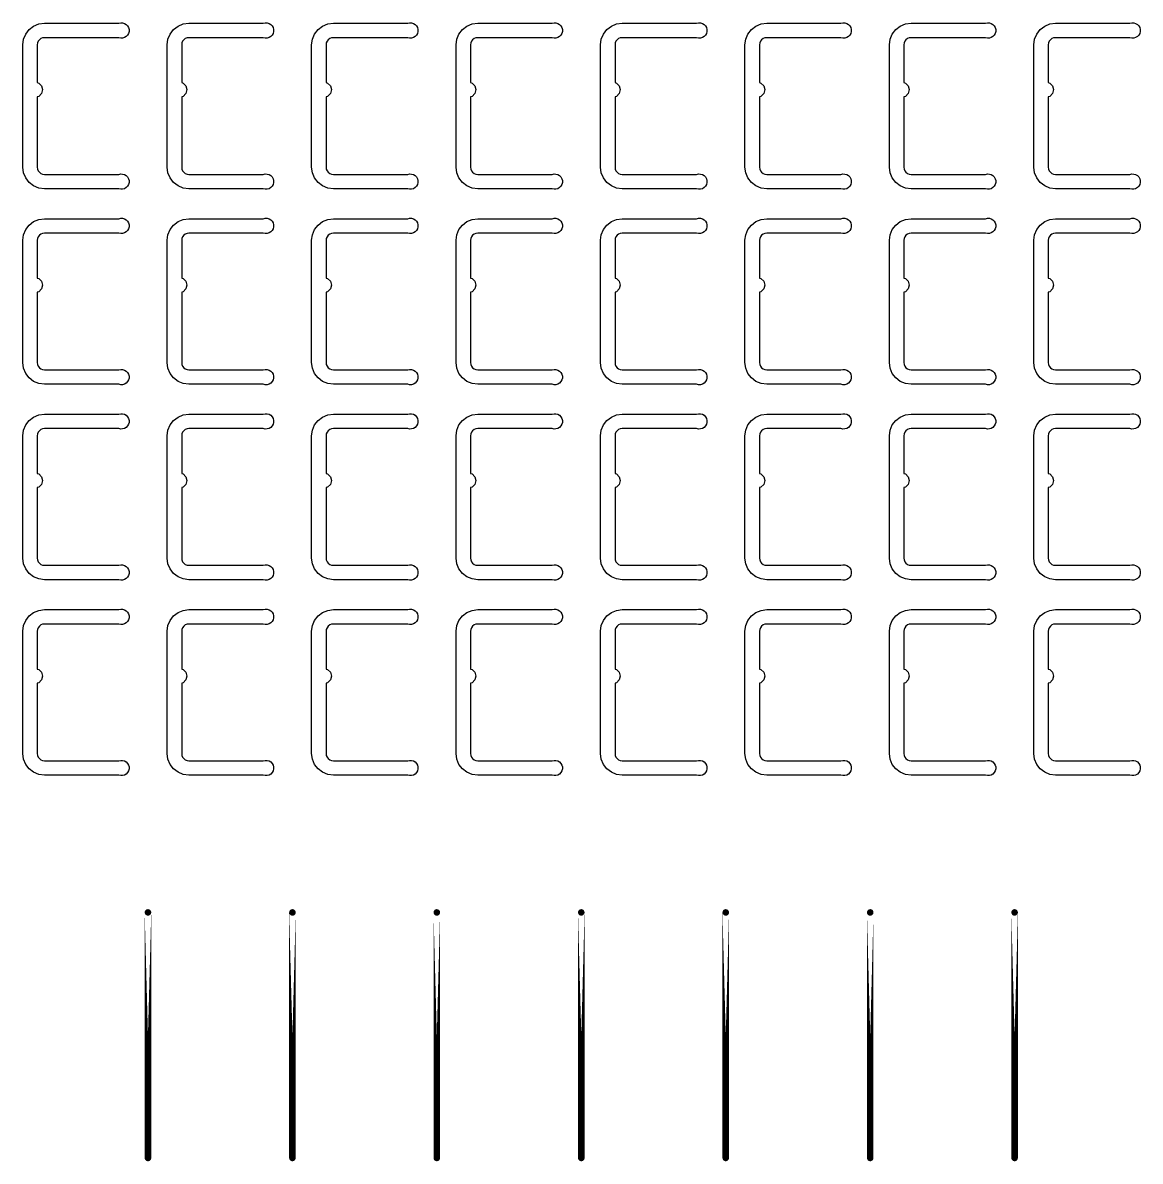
# Model space of a CAD drawing. Extents: x 11 to 212, y 11 to 212.
# Drawn here: x 79.67 to 93.32, y 46.96 to 60.87 of the extents above; entities that cross this region are included whole.
import ezdxf

# ---------------------------------------------------------------- set-up
doc = ezdxf.new("R2010")
doc.units = 0
doc.layers.get('0').update_dxf_attribs({"linetype": 'continuous'})
doc.layers.add('L4', color=7, linetype='continuous')

# ---------------------------------------------------------------- blocks, each defined once
blk = doc.blocks.new('cutlineendpoint')
at = {"const_width": 0.04}
blk.add_lwpolyline([(-0.02, 0, 1), (0.02, 0, 1)], format="xyb", close=True, dxfattribs=at)

msp = doc.modelspace()

# ---------------------------------------------------------------- linework, layer by layer
at = {"layer": 'L4'}
for points in [[(80.844, 59.018), (80.867, 59.023), (80.891, 59.022), (80.914, 59.016), (80.935, 59.003), (80.952, 58.986), (80.964, 58.965), (80.97, 58.941), (80.97, 58.917), (80.964, 58.894), (80.952, 58.873), (80.935, 58.856), (80.914, 58.843), (80.891, 58.836), (80.867, 58.836), (80.844, 58.841), (79.935, 58.841), (79.867, 58.85), (79.803, 58.877), (79.748, 58.919), (79.706, 58.974), (79.68, 59.037), (79.671, 59.106), (79.671, 60.6), (79.68, 60.669), (79.706, 60.732), (79.748, 60.787), (79.803, 60.829), (79.867, 60.856), (79.935, 60.865), (80.844, 60.865), (80.867, 60.87), (80.891, 60.869), (80.914, 60.863), (80.935, 60.85), (80.952, 60.833), (80.964, 60.812), (80.97, 60.789), (80.97, 60.764), (80.964, 60.741), (80.952, 60.72), (80.935, 60.703), (80.914, 60.69), (80.891, 60.684), (80.867, 60.683), (80.844, 60.688), (79.935, 60.688), (79.912, 60.685), (79.891, 60.676), (79.873, 60.662), (79.859, 60.644), (79.85, 60.623), (79.847, 60.6), (79.847, 60.139), (79.865, 60.134), (79.899, 60.1), (79.912, 60.053), (79.899, 60.006), (79.865, 59.971), (79.847, 59.967), (79.847, 59.106), (79.85, 59.083), (79.859, 59.062), (79.873, 59.043), (79.891, 59.029), (79.912, 59.021), (79.935, 59.018)], [(82.608, 59.018), (82.632, 59.023), (82.656, 59.022), (82.679, 59.016), (82.7, 59.003), (82.717, 58.986), (82.728, 58.965), (82.735, 58.941), (82.735, 58.917), (82.728, 58.894), (82.717, 58.873), (82.7, 58.856), (82.679, 58.843), (82.656, 58.836), (82.632, 58.836), (82.608, 58.841), (81.7, 58.841), (81.631, 58.85), (81.568, 58.877), (81.513, 58.919), (81.471, 58.974), (81.444, 59.037), (81.435, 59.106), (81.435, 60.6), (81.444, 60.669), (81.471, 60.732), (81.513, 60.787), (81.568, 60.829), (81.631, 60.856), (81.7, 60.865), (82.608, 60.865), (82.632, 60.87), (82.656, 60.869), (82.679, 60.863), (82.7, 60.85), (82.717, 60.833), (82.728, 60.812), (82.735, 60.789), (82.735, 60.764), (82.728, 60.741), (82.717, 60.72), (82.7, 60.703), (82.679, 60.69), (82.656, 60.684), (82.632, 60.683), (82.608, 60.688), (81.7, 60.688), (81.677, 60.685), (81.656, 60.676), (81.638, 60.662), (81.624, 60.644), (81.615, 60.623), (81.612, 60.6), (81.612, 60.139), (81.629, 60.134), (81.664, 60.1), (81.676, 60.053), (81.664, 60.006), (81.629, 59.971), (81.612, 59.967), (81.612, 59.106), (81.615, 59.083), (81.624, 59.062), (81.638, 59.043), (81.656, 59.029), (81.677, 59.021), (81.7, 59.018)], [(84.373, 59.018), (84.397, 59.023), (84.421, 59.022), (84.444, 59.016), (84.464, 59.003), (84.481, 58.986), (84.493, 58.965), (84.499, 58.941), (84.499, 58.917), (84.493, 58.894), (84.481, 58.873), (84.464, 58.856), (84.444, 58.843), (84.421, 58.836), (84.397, 58.836), (84.373, 58.841), (83.465, 58.841), (83.396, 58.85), (83.332, 58.877), (83.278, 58.919), (83.235, 58.974), (83.209, 59.037), (83.2, 59.106), (83.2, 60.6), (83.209, 60.669), (83.235, 60.732), (83.278, 60.787), (83.332, 60.829), (83.396, 60.856), (83.465, 60.865), (84.373, 60.865), (84.397, 60.87), (84.421, 60.869), (84.444, 60.863), (84.464, 60.85), (84.481, 60.833), (84.493, 60.812), (84.499, 60.789), (84.499, 60.764), (84.493, 60.741), (84.481, 60.72), (84.464, 60.703), (84.444, 60.69), (84.421, 60.684), (84.397, 60.683), (84.373, 60.688), (83.465, 60.688), (83.442, 60.685), (83.421, 60.676), (83.402, 60.662), (83.388, 60.644), (83.379, 60.623), (83.376, 60.6), (83.376, 60.139), (83.394, 60.134), (83.429, 60.1), (83.441, 60.053), (83.429, 60.006), (83.394, 59.971), (83.376, 59.967), (83.376, 59.106), (83.379, 59.083), (83.388, 59.062), (83.402, 59.043), (83.421, 59.029), (83.442, 59.021), (83.465, 59.018)], [(86.138, 59.018), (86.161, 59.023), (86.185, 59.022), (86.209, 59.016), (86.229, 59.003), (86.246, 58.986), (86.258, 58.965), (86.264, 58.941), (86.264, 58.917), (86.258, 58.894), (86.246, 58.873), (86.229, 58.856), (86.209, 58.843), (86.185, 58.836), (86.161, 58.836), (86.138, 58.841), (85.229, 58.841), (85.161, 58.85), (85.097, 58.877), (85.042, 58.919), (85, 58.974), (84.974, 59.037), (84.965, 59.106), (84.965, 60.6), (84.974, 60.669), (85, 60.732), (85.042, 60.787), (85.097, 60.829), (85.161, 60.856), (85.229, 60.865), (86.138, 60.865), (86.161, 60.87), (86.185, 60.869), (86.209, 60.863), (86.229, 60.85), (86.246, 60.833), (86.258, 60.812), (86.264, 60.789), (86.264, 60.764), (86.258, 60.741), (86.246, 60.72), (86.229, 60.703), (86.209, 60.69), (86.185, 60.684), (86.161, 60.683), (86.138, 60.688), (85.229, 60.688), (85.207, 60.685), (85.185, 60.676), (85.167, 60.662), (85.153, 60.644), (85.144, 60.623), (85.141, 60.6), (85.141, 60.139), (85.159, 60.134), (85.193, 60.1), (85.206, 60.053), (85.193, 60.006), (85.159, 59.971), (85.141, 59.967), (85.141, 59.106), (85.144, 59.083), (85.153, 59.062), (85.167, 59.043), (85.185, 59.029), (85.207, 59.021), (85.229, 59.018)], [(87.903, 59.018), (87.926, 59.023), (87.95, 59.022), (87.973, 59.016), (87.994, 59.003), (88.011, 58.986), (88.023, 58.965), (88.029, 58.941), (88.029, 58.917), (88.023, 58.894), (88.011, 58.873), (87.994, 58.856), (87.973, 58.843), (87.95, 58.836), (87.926, 58.836), (87.903, 58.841), (86.994, 58.841), (86.926, 58.85), (86.862, 58.877), (86.807, 58.919), (86.765, 58.974), (86.738, 59.037), (86.729, 59.106), (86.729, 60.6), (86.738, 60.669), (86.765, 60.732), (86.807, 60.787), (86.862, 60.829), (86.926, 60.856), (86.994, 60.865), (87.903, 60.865), (87.926, 60.87), (87.95, 60.869), (87.973, 60.863), (87.994, 60.85), (88.011, 60.833), (88.023, 60.812), (88.029, 60.789), (88.029, 60.764), (88.023, 60.741), (88.011, 60.72), (87.994, 60.703), (87.973, 60.69), (87.95, 60.684), (87.926, 60.683), (87.903, 60.688), (86.994, 60.688), (86.971, 60.685), (86.95, 60.676), (86.932, 60.662), (86.918, 60.644), (86.909, 60.623), (86.906, 60.6), (86.906, 60.139), (86.924, 60.134), (86.958, 60.1), (86.971, 60.053), (86.958, 60.006), (86.924, 59.971), (86.906, 59.967), (86.906, 59.106), (86.909, 59.083), (86.918, 59.062), (86.932, 59.043), (86.95, 59.029), (86.971, 59.021), (86.994, 59.018)], [(89.667, 59.018), (89.691, 59.023), (89.715, 59.022), (89.738, 59.016), (89.759, 59.003), (89.775, 58.986), (89.787, 58.965), (89.793, 58.941), (89.793, 58.917), (89.787, 58.894), (89.775, 58.873), (89.759, 58.856), (89.738, 58.843), (89.715, 58.836), (89.691, 58.836), (89.667, 58.841), (88.759, 58.841), (88.69, 58.85), (88.626, 58.877), (88.572, 58.919), (88.53, 58.974), (88.503, 59.037), (88.494, 59.106), (88.494, 60.6), (88.503, 60.669), (88.53, 60.732), (88.572, 60.787), (88.626, 60.829), (88.69, 60.856), (88.759, 60.865), (89.667, 60.865), (89.691, 60.87), (89.715, 60.869), (89.738, 60.863), (89.759, 60.85), (89.775, 60.833), (89.787, 60.812), (89.793, 60.789), (89.793, 60.764), (89.787, 60.741), (89.775, 60.72), (89.759, 60.703), (89.738, 60.69), (89.715, 60.684), (89.691, 60.683), (89.667, 60.688), (88.759, 60.688), (88.736, 60.685), (88.715, 60.676), (88.696, 60.662), (88.682, 60.644), (88.674, 60.623), (88.671, 60.6), (88.671, 60.139), (88.688, 60.134), (88.723, 60.1), (88.735, 60.053), (88.723, 60.006), (88.688, 59.971), (88.671, 59.967), (88.671, 59.106), (88.674, 59.083), (88.682, 59.062), (88.696, 59.043), (88.715, 59.029), (88.736, 59.021), (88.759, 59.018)], [(91.432, 59.018), (91.455, 59.023), (91.48, 59.022), (91.503, 59.016), (91.523, 59.003), (91.54, 58.986), (91.552, 58.965), (91.558, 58.941), (91.558, 58.917), (91.552, 58.894), (91.54, 58.873), (91.523, 58.856), (91.503, 58.843), (91.48, 58.836), (91.455, 58.836), (91.432, 58.841), (90.524, 58.841), (90.455, 58.85), (90.391, 58.877), (90.336, 58.919), (90.294, 58.974), (90.268, 59.037), (90.259, 59.106), (90.259, 60.6), (90.268, 60.669), (90.294, 60.732), (90.336, 60.787), (90.391, 60.829), (90.455, 60.856), (90.524, 60.865), (91.432, 60.865), (91.455, 60.87), (91.48, 60.869), (91.503, 60.863), (91.523, 60.85), (91.54, 60.833), (91.552, 60.812), (91.558, 60.789), (91.558, 60.764), (91.552, 60.741), (91.54, 60.72), (91.523, 60.703), (91.503, 60.69), (91.48, 60.684), (91.455, 60.683), (91.432, 60.688), (90.524, 60.688), (90.501, 60.685), (90.479, 60.676), (90.461, 60.662), (90.447, 60.644), (90.438, 60.623), (90.435, 60.6), (90.435, 60.139), (90.453, 60.134), (90.487, 60.1), (90.5, 60.053), (90.487, 60.006), (90.453, 59.971), (90.435, 59.967), (90.435, 59.106), (90.438, 59.083), (90.447, 59.062), (90.461, 59.043), (90.479, 59.029), (90.501, 59.021), (90.524, 59.018)], [(93.197, 59.018), (93.22, 59.023), (93.244, 59.022), (93.267, 59.016), (93.288, 59.003), (93.305, 58.986), (93.317, 58.965), (93.323, 58.941), (93.323, 58.917), (93.317, 58.894), (93.305, 58.873), (93.288, 58.856), (93.267, 58.843), (93.244, 58.836), (93.22, 58.836), (93.197, 58.841), (92.288, 58.841), (92.22, 58.85), (92.156, 58.877), (92.101, 58.919), (92.059, 58.974), (92.033, 59.037), (92.024, 59.106), (92.024, 60.6), (92.033, 60.669), (92.059, 60.732), (92.101, 60.787), (92.156, 60.829), (92.22, 60.856), (92.288, 60.865), (93.197, 60.865), (93.22, 60.87), (93.244, 60.869), (93.267, 60.863), (93.288, 60.85), (93.305, 60.833), (93.317, 60.812), (93.323, 60.789), (93.323, 60.764), (93.317, 60.741), (93.305, 60.72), (93.288, 60.703), (93.267, 60.69), (93.244, 60.684), (93.22, 60.683), (93.197, 60.688), (92.288, 60.688), (92.265, 60.685), (92.244, 60.676), (92.226, 60.662), (92.212, 60.644), (92.203, 60.623), (92.2, 60.6), (92.2, 60.139), (92.218, 60.134), (92.252, 60.1), (92.265, 60.053), (92.252, 60.006), (92.218, 59.971), (92.2, 59.967), (92.2, 59.106), (92.203, 59.083), (92.212, 59.062), (92.226, 59.043), (92.244, 59.029), (92.265, 59.021), (92.288, 59.018)], [(80.844, 56.629), (80.867, 56.635), (80.891, 56.634), (80.914, 56.627), (80.935, 56.615), (80.952, 56.598), (80.964, 56.577), (80.97, 56.553), (80.97, 56.529), (80.964, 56.506), (80.952, 56.485), (80.935, 56.468), (80.914, 56.455), (80.891, 56.448), (80.867, 56.448), (80.844, 56.453), (79.935, 56.453), (79.867, 56.462), (79.803, 56.488), (79.748, 56.53), (79.706, 56.585), (79.68, 56.649), (79.671, 56.718), (79.671, 58.212), (79.68, 58.28), (79.706, 58.344), (79.748, 58.399), (79.803, 58.441), (79.867, 58.467), (79.935, 58.476), (80.844, 58.476), (80.867, 58.482), (80.891, 58.481), (80.914, 58.474), (80.935, 58.462), (80.952, 58.445), (80.964, 58.424), (80.97, 58.4), (80.97, 58.376), (80.964, 58.353), (80.952, 58.332), (80.935, 58.315), (80.914, 58.302), (80.891, 58.295), (80.867, 58.295), (80.844, 58.3), (79.935, 58.3), (79.912, 58.297), (79.891, 58.288), (79.873, 58.274), (79.859, 58.256), (79.85, 58.235), (79.847, 58.212), (79.847, 57.751), (79.865, 57.746), (79.899, 57.712), (79.912, 57.665), (79.899, 57.618), (79.865, 57.583), (79.847, 57.578), (79.847, 56.718), (79.85, 56.695), (79.859, 56.674), (79.873, 56.655), (79.891, 56.641), (79.912, 56.632), (79.935, 56.629)], [(82.608, 56.629), (82.632, 56.635), (82.656, 56.634), (82.679, 56.627), (82.7, 56.615), (82.717, 56.598), (82.728, 56.577), (82.735, 56.553), (82.735, 56.529), (82.728, 56.506), (82.717, 56.485), (82.7, 56.468), (82.679, 56.455), (82.656, 56.448), (82.632, 56.448), (82.608, 56.453), (81.7, 56.453), (81.631, 56.462), (81.568, 56.488), (81.513, 56.53), (81.471, 56.585), (81.444, 56.649), (81.435, 56.718), (81.435, 58.212), (81.444, 58.28), (81.471, 58.344), (81.513, 58.399), (81.568, 58.441), (81.631, 58.467), (81.7, 58.476), (82.608, 58.476), (82.632, 58.482), (82.656, 58.481), (82.679, 58.474), (82.7, 58.462), (82.717, 58.445), (82.728, 58.424), (82.735, 58.4), (82.735, 58.376), (82.728, 58.353), (82.717, 58.332), (82.7, 58.315), (82.679, 58.302), (82.656, 58.295), (82.632, 58.295), (82.608, 58.3), (81.7, 58.3), (81.677, 58.297), (81.656, 58.288), (81.638, 58.274), (81.624, 58.256), (81.615, 58.235), (81.612, 58.212), (81.612, 57.751), (81.629, 57.746), (81.664, 57.712), (81.676, 57.665), (81.664, 57.618), (81.629, 57.583), (81.612, 57.578), (81.612, 56.718), (81.615, 56.695), (81.624, 56.674), (81.638, 56.655), (81.656, 56.641), (81.677, 56.632), (81.7, 56.629)], [(84.373, 56.629), (84.397, 56.635), (84.421, 56.634), (84.444, 56.627), (84.464, 56.615), (84.481, 56.598), (84.493, 56.577), (84.499, 56.553), (84.499, 56.529), (84.493, 56.506), (84.481, 56.485), (84.464, 56.468), (84.444, 56.455), (84.421, 56.448), (84.397, 56.448), (84.373, 56.453), (83.465, 56.453), (83.396, 56.462), (83.332, 56.488), (83.278, 56.53), (83.235, 56.585), (83.209, 56.649), (83.2, 56.718), (83.2, 58.212), (83.209, 58.28), (83.235, 58.344), (83.278, 58.399), (83.332, 58.441), (83.396, 58.467), (83.465, 58.476), (84.373, 58.476), (84.397, 58.482), (84.421, 58.481), (84.444, 58.474), (84.464, 58.462), (84.481, 58.445), (84.493, 58.424), (84.499, 58.4), (84.499, 58.376), (84.493, 58.353), (84.481, 58.332), (84.464, 58.315), (84.444, 58.302), (84.421, 58.295), (84.397, 58.295), (84.373, 58.3), (83.465, 58.3), (83.442, 58.297), (83.421, 58.288), (83.402, 58.274), (83.388, 58.256), (83.379, 58.235), (83.376, 58.212), (83.376, 57.751), (83.394, 57.746), (83.429, 57.712), (83.441, 57.665), (83.429, 57.618), (83.394, 57.583), (83.376, 57.578), (83.376, 56.718), (83.379, 56.695), (83.388, 56.674), (83.402, 56.655), (83.421, 56.641), (83.442, 56.632), (83.465, 56.629)], [(86.138, 56.629), (86.161, 56.635), (86.185, 56.634), (86.209, 56.627), (86.229, 56.615), (86.246, 56.598), (86.258, 56.577), (86.264, 56.553), (86.264, 56.529), (86.258, 56.506), (86.246, 56.485), (86.229, 56.468), (86.209, 56.455), (86.185, 56.448), (86.161, 56.448), (86.138, 56.453), (85.229, 56.453), (85.161, 56.462), (85.097, 56.488), (85.042, 56.53), (85, 56.585), (84.974, 56.649), (84.965, 56.718), (84.965, 58.212), (84.974, 58.28), (85, 58.344), (85.042, 58.399), (85.097, 58.441), (85.161, 58.467), (85.229, 58.476), (86.138, 58.476), (86.161, 58.482), (86.185, 58.481), (86.209, 58.474), (86.229, 58.462), (86.246, 58.445), (86.258, 58.424), (86.264, 58.4), (86.264, 58.376), (86.258, 58.353), (86.246, 58.332), (86.229, 58.315), (86.209, 58.302), (86.185, 58.295), (86.161, 58.295), (86.138, 58.3), (85.229, 58.3), (85.207, 58.297), (85.185, 58.288), (85.167, 58.274), (85.153, 58.256), (85.144, 58.235), (85.141, 58.212), (85.141, 57.751), (85.159, 57.746), (85.193, 57.712), (85.206, 57.665), (85.193, 57.618), (85.159, 57.583), (85.141, 57.578), (85.141, 56.718), (85.144, 56.695), (85.153, 56.674), (85.167, 56.655), (85.185, 56.641), (85.207, 56.632), (85.229, 56.629)], [(87.903, 56.629), (87.926, 56.635), (87.95, 56.634), (87.973, 56.627), (87.994, 56.615), (88.011, 56.598), (88.023, 56.577), (88.029, 56.553), (88.029, 56.529), (88.023, 56.506), (88.011, 56.485), (87.994, 56.468), (87.973, 56.455), (87.95, 56.448), (87.926, 56.448), (87.903, 56.453), (86.994, 56.453), (86.926, 56.462), (86.862, 56.488), (86.807, 56.53), (86.765, 56.585), (86.738, 56.649), (86.729, 56.718), (86.729, 58.212), (86.738, 58.28), (86.765, 58.344), (86.807, 58.399), (86.862, 58.441), (86.926, 58.467), (86.994, 58.476), (87.903, 58.476), (87.926, 58.482), (87.95, 58.481), (87.973, 58.474), (87.994, 58.462), (88.011, 58.445), (88.023, 58.424), (88.029, 58.4), (88.029, 58.376), (88.023, 58.353), (88.011, 58.332), (87.994, 58.315), (87.973, 58.302), (87.95, 58.295), (87.926, 58.295), (87.903, 58.3), (86.994, 58.3), (86.971, 58.297), (86.95, 58.288), (86.932, 58.274), (86.918, 58.256), (86.909, 58.235), (86.906, 58.212), (86.906, 57.751), (86.924, 57.746), (86.958, 57.712), (86.971, 57.665), (86.958, 57.618), (86.924, 57.583), (86.906, 57.578), (86.906, 56.718), (86.909, 56.695), (86.918, 56.674), (86.932, 56.655), (86.95, 56.641), (86.971, 56.632), (86.994, 56.629)], [(89.667, 56.629), (89.691, 56.635), (89.715, 56.634), (89.738, 56.627), (89.759, 56.615), (89.775, 56.598), (89.787, 56.577), (89.793, 56.553), (89.793, 56.529), (89.787, 56.506), (89.775, 56.485), (89.759, 56.468), (89.738, 56.455), (89.715, 56.448), (89.691, 56.448), (89.667, 56.453), (88.759, 56.453), (88.69, 56.462), (88.626, 56.488), (88.572, 56.53), (88.53, 56.585), (88.503, 56.649), (88.494, 56.718), (88.494, 58.212), (88.503, 58.28), (88.53, 58.344), (88.572, 58.399), (88.626, 58.441), (88.69, 58.467), (88.759, 58.476), (89.667, 58.476), (89.691, 58.482), (89.715, 58.481), (89.738, 58.474), (89.759, 58.462), (89.775, 58.445), (89.787, 58.424), (89.793, 58.4), (89.793, 58.376), (89.787, 58.353), (89.775, 58.332), (89.759, 58.315), (89.738, 58.302), (89.715, 58.295), (89.691, 58.295), (89.667, 58.3), (88.759, 58.3), (88.736, 58.297), (88.715, 58.288), (88.696, 58.274), (88.682, 58.256), (88.674, 58.235), (88.671, 58.212), (88.671, 57.751), (88.688, 57.746), (88.723, 57.712), (88.735, 57.665), (88.723, 57.618), (88.688, 57.583), (88.671, 57.578), (88.671, 56.718), (88.674, 56.695), (88.682, 56.674), (88.696, 56.655), (88.715, 56.641), (88.736, 56.632), (88.759, 56.629)], [(91.432, 56.629), (91.455, 56.635), (91.48, 56.634), (91.503, 56.627), (91.523, 56.615), (91.54, 56.598), (91.552, 56.577), (91.558, 56.553), (91.558, 56.529), (91.552, 56.506), (91.54, 56.485), (91.523, 56.468), (91.503, 56.455), (91.48, 56.448), (91.455, 56.448), (91.432, 56.453), (90.524, 56.453), (90.455, 56.462), (90.391, 56.488), (90.336, 56.53), (90.294, 56.585), (90.268, 56.649), (90.259, 56.718), (90.259, 58.212), (90.268, 58.28), (90.294, 58.344), (90.336, 58.399), (90.391, 58.441), (90.455, 58.467), (90.524, 58.476), (91.432, 58.476), (91.455, 58.482), (91.48, 58.481), (91.503, 58.474), (91.523, 58.462), (91.54, 58.445), (91.552, 58.424), (91.558, 58.4), (91.558, 58.376), (91.552, 58.353), (91.54, 58.332), (91.523, 58.315), (91.503, 58.302), (91.48, 58.295), (91.455, 58.295), (91.432, 58.3), (90.524, 58.3), (90.501, 58.297), (90.479, 58.288), (90.461, 58.274), (90.447, 58.256), (90.438, 58.235), (90.435, 58.212), (90.435, 57.751), (90.453, 57.746), (90.487, 57.712), (90.5, 57.665), (90.487, 57.618), (90.453, 57.583), (90.435, 57.578), (90.435, 56.718), (90.438, 56.695), (90.447, 56.674), (90.461, 56.655), (90.479, 56.641), (90.501, 56.632), (90.524, 56.629)], [(93.197, 56.629), (93.22, 56.635), (93.244, 56.634), (93.267, 56.627), (93.288, 56.615), (93.305, 56.598), (93.317, 56.577), (93.323, 56.553), (93.323, 56.529), (93.317, 56.506), (93.305, 56.485), (93.288, 56.468), (93.267, 56.455), (93.244, 56.448), (93.22, 56.448), (93.197, 56.453), (92.288, 56.453), (92.22, 56.462), (92.156, 56.488), (92.101, 56.53), (92.059, 56.585), (92.033, 56.649), (92.024, 56.718), (92.024, 58.212), (92.033, 58.28), (92.059, 58.344), (92.101, 58.399), (92.156, 58.441), (92.22, 58.467), (92.288, 58.476), (93.197, 58.476), (93.22, 58.482), (93.244, 58.481), (93.267, 58.474), (93.288, 58.462), (93.305, 58.445), (93.317, 58.424), (93.323, 58.4), (93.323, 58.376), (93.317, 58.353), (93.305, 58.332), (93.288, 58.315), (93.267, 58.302), (93.244, 58.295), (93.22, 58.295), (93.197, 58.3), (92.288, 58.3), (92.265, 58.297), (92.244, 58.288), (92.226, 58.274), (92.212, 58.256), (92.203, 58.235), (92.2, 58.212), (92.2, 57.751), (92.218, 57.746), (92.252, 57.712), (92.265, 57.665), (92.252, 57.618), (92.218, 57.583), (92.2, 57.578), (92.2, 56.718), (92.203, 56.695), (92.212, 56.674), (92.226, 56.655), (92.244, 56.641), (92.265, 56.632), (92.288, 56.629)], [(80.844, 54.241), (80.867, 54.247), (80.891, 54.246), (80.914, 54.239), (80.935, 54.227), (80.952, 54.209), (80.964, 54.188), (80.97, 54.165), (80.97, 54.141), (80.964, 54.118), (80.952, 54.097), (80.935, 54.079), (80.914, 54.067), (80.891, 54.06), (80.867, 54.059), (80.844, 54.065), (79.935, 54.065), (79.867, 54.074), (79.803, 54.1), (79.748, 54.142), (79.706, 54.197), (79.68, 54.261), (79.671, 54.329), (79.671, 55.824), (79.68, 55.892), (79.706, 55.956), (79.748, 56.011), (79.803, 56.053), (79.867, 56.079), (79.935, 56.088), (80.844, 56.088), (80.867, 56.094), (80.891, 56.093), (80.914, 56.086), (80.935, 56.074), (80.952, 56.056), (80.964, 56.035), (80.97, 56.012), (80.97, 55.988), (80.964, 55.965), (80.952, 55.944), (80.935, 55.926), (80.914, 55.914), (80.891, 55.907), (80.867, 55.906), (80.844, 55.912), (79.935, 55.912), (79.912, 55.909), (79.891, 55.9), (79.873, 55.886), (79.859, 55.868), (79.85, 55.846), (79.847, 55.824), (79.847, 55.363), (79.865, 55.358), (79.899, 55.324), (79.912, 55.276), (79.899, 55.229), (79.865, 55.195), (79.847, 55.19), (79.847, 54.329), (79.85, 54.307), (79.859, 54.285), (79.873, 54.267), (79.891, 54.253), (79.912, 54.244), (79.935, 54.241)], [(82.608, 54.241), (82.632, 54.247), (82.656, 54.246), (82.679, 54.239), (82.7, 54.227), (82.717, 54.209), (82.728, 54.188), (82.735, 54.165), (82.735, 54.141), (82.728, 54.118), (82.717, 54.097), (82.7, 54.079), (82.679, 54.067), (82.656, 54.06), (82.632, 54.059), (82.608, 54.065), (81.7, 54.065), (81.631, 54.074), (81.568, 54.1), (81.513, 54.142), (81.471, 54.197), (81.444, 54.261), (81.435, 54.329), (81.435, 55.824), (81.444, 55.892), (81.471, 55.956), (81.513, 56.011), (81.568, 56.053), (81.631, 56.079), (81.7, 56.088), (82.608, 56.088), (82.632, 56.094), (82.656, 56.093), (82.679, 56.086), (82.7, 56.074), (82.717, 56.056), (82.728, 56.035), (82.735, 56.012), (82.735, 55.988), (82.728, 55.965), (82.717, 55.944), (82.7, 55.926), (82.679, 55.914), (82.656, 55.907), (82.632, 55.906), (82.608, 55.912), (81.7, 55.912), (81.677, 55.909), (81.656, 55.9), (81.638, 55.886), (81.624, 55.868), (81.615, 55.846), (81.612, 55.824), (81.612, 55.363), (81.629, 55.358), (81.664, 55.324), (81.676, 55.276), (81.664, 55.229), (81.629, 55.195), (81.612, 55.19), (81.612, 54.329), (81.615, 54.307), (81.624, 54.285), (81.638, 54.267), (81.656, 54.253), (81.677, 54.244), (81.7, 54.241)], [(84.373, 54.241), (84.397, 54.247), (84.421, 54.246), (84.444, 54.239), (84.464, 54.227), (84.481, 54.209), (84.493, 54.188), (84.499, 54.165), (84.499, 54.141), (84.493, 54.118), (84.481, 54.097), (84.464, 54.079), (84.444, 54.067), (84.421, 54.06), (84.397, 54.059), (84.373, 54.065), (83.465, 54.065), (83.396, 54.074), (83.332, 54.1), (83.278, 54.142), (83.235, 54.197), (83.209, 54.261), (83.2, 54.329), (83.2, 55.824), (83.209, 55.892), (83.235, 55.956), (83.278, 56.011), (83.332, 56.053), (83.396, 56.079), (83.465, 56.088), (84.373, 56.088), (84.397, 56.094), (84.421, 56.093), (84.444, 56.086), (84.464, 56.074), (84.481, 56.056), (84.493, 56.035), (84.499, 56.012), (84.499, 55.988), (84.493, 55.965), (84.481, 55.944), (84.464, 55.926), (84.444, 55.914), (84.421, 55.907), (84.397, 55.906), (84.373, 55.912), (83.465, 55.912), (83.442, 55.909), (83.421, 55.9), (83.402, 55.886), (83.388, 55.868), (83.379, 55.846), (83.376, 55.824), (83.376, 55.363), (83.394, 55.358), (83.429, 55.324), (83.441, 55.276), (83.429, 55.229), (83.394, 55.195), (83.376, 55.19), (83.376, 54.329), (83.379, 54.307), (83.388, 54.285), (83.402, 54.267), (83.421, 54.253), (83.442, 54.244), (83.465, 54.241)], [(86.138, 54.241), (86.161, 54.247), (86.185, 54.246), (86.209, 54.239), (86.229, 54.227), (86.246, 54.209), (86.258, 54.188), (86.264, 54.165), (86.264, 54.141), (86.258, 54.118), (86.246, 54.097), (86.229, 54.079), (86.209, 54.067), (86.185, 54.06), (86.161, 54.059), (86.138, 54.065), (85.229, 54.065), (85.161, 54.074), (85.097, 54.1), (85.042, 54.142), (85, 54.197), (84.974, 54.261), (84.965, 54.329), (84.965, 55.824), (84.974, 55.892), (85, 55.956), (85.042, 56.011), (85.097, 56.053), (85.161, 56.079), (85.229, 56.088), (86.138, 56.088), (86.161, 56.094), (86.185, 56.093), (86.209, 56.086), (86.229, 56.074), (86.246, 56.056), (86.258, 56.035), (86.264, 56.012), (86.264, 55.988), (86.258, 55.965), (86.246, 55.944), (86.229, 55.926), (86.209, 55.914), (86.185, 55.907), (86.161, 55.906), (86.138, 55.912), (85.229, 55.912), (85.207, 55.909), (85.185, 55.9), (85.167, 55.886), (85.153, 55.868), (85.144, 55.846), (85.141, 55.824), (85.141, 55.363), (85.159, 55.358), (85.193, 55.324), (85.206, 55.276), (85.193, 55.229), (85.159, 55.195), (85.141, 55.19), (85.141, 54.329), (85.144, 54.307), (85.153, 54.285), (85.167, 54.267), (85.185, 54.253), (85.207, 54.244), (85.229, 54.241)], [(87.903, 54.241), (87.926, 54.247), (87.95, 54.246), (87.973, 54.239), (87.994, 54.227), (88.011, 54.209), (88.023, 54.188), (88.029, 54.165), (88.029, 54.141), (88.023, 54.118), (88.011, 54.097), (87.994, 54.079), (87.973, 54.067), (87.95, 54.06), (87.926, 54.059), (87.903, 54.065), (86.994, 54.065), (86.926, 54.074), (86.862, 54.1), (86.807, 54.142), (86.765, 54.197), (86.738, 54.261), (86.729, 54.329), (86.729, 55.824), (86.738, 55.892), (86.765, 55.956), (86.807, 56.011), (86.862, 56.053), (86.926, 56.079), (86.994, 56.088), (87.903, 56.088), (87.926, 56.094), (87.95, 56.093), (87.973, 56.086), (87.994, 56.074), (88.011, 56.056), (88.023, 56.035), (88.029, 56.012), (88.029, 55.988), (88.023, 55.965), (88.011, 55.944), (87.994, 55.926), (87.973, 55.914), (87.95, 55.907), (87.926, 55.906), (87.903, 55.912), (86.994, 55.912), (86.971, 55.909), (86.95, 55.9), (86.932, 55.886), (86.918, 55.868), (86.909, 55.846), (86.906, 55.824), (86.906, 55.363), (86.924, 55.358), (86.958, 55.324), (86.971, 55.276), (86.958, 55.229), (86.924, 55.195), (86.906, 55.19), (86.906, 54.329), (86.909, 54.307), (86.918, 54.285), (86.932, 54.267), (86.95, 54.253), (86.971, 54.244), (86.994, 54.241)], [(89.667, 54.241), (89.691, 54.247), (89.715, 54.246), (89.738, 54.239), (89.759, 54.227), (89.775, 54.209), (89.787, 54.188), (89.793, 54.165), (89.793, 54.141), (89.787, 54.118), (89.775, 54.097), (89.759, 54.079), (89.738, 54.067), (89.715, 54.06), (89.691, 54.059), (89.667, 54.065), (88.759, 54.065), (88.69, 54.074), (88.626, 54.1), (88.572, 54.142), (88.53, 54.197), (88.503, 54.261), (88.494, 54.329), (88.494, 55.824), (88.503, 55.892), (88.53, 55.956), (88.572, 56.011), (88.626, 56.053), (88.69, 56.079), (88.759, 56.088), (89.667, 56.088), (89.691, 56.094), (89.715, 56.093), (89.738, 56.086), (89.759, 56.074), (89.775, 56.056), (89.787, 56.035), (89.793, 56.012), (89.793, 55.988), (89.787, 55.965), (89.775, 55.944), (89.759, 55.926), (89.738, 55.914), (89.715, 55.907), (89.691, 55.906), (89.667, 55.912), (88.759, 55.912), (88.736, 55.909), (88.715, 55.9), (88.696, 55.886), (88.682, 55.868), (88.674, 55.846), (88.671, 55.824), (88.671, 55.363), (88.688, 55.358), (88.723, 55.324), (88.735, 55.276), (88.723, 55.229), (88.688, 55.195), (88.671, 55.19), (88.671, 54.329), (88.674, 54.307), (88.682, 54.285), (88.696, 54.267), (88.715, 54.253), (88.736, 54.244), (88.759, 54.241)], [(91.432, 54.241), (91.455, 54.247), (91.48, 54.246), (91.503, 54.239), (91.523, 54.227), (91.54, 54.209), (91.552, 54.188), (91.558, 54.165), (91.558, 54.141), (91.552, 54.118), (91.54, 54.097), (91.523, 54.079), (91.503, 54.067), (91.48, 54.06), (91.455, 54.059), (91.432, 54.065), (90.524, 54.065), (90.455, 54.074), (90.391, 54.1), (90.336, 54.142), (90.294, 54.197), (90.268, 54.261), (90.259, 54.329), (90.259, 55.824), (90.268, 55.892), (90.294, 55.956), (90.336, 56.011), (90.391, 56.053), (90.455, 56.079), (90.524, 56.088), (91.432, 56.088), (91.455, 56.094), (91.48, 56.093), (91.503, 56.086), (91.523, 56.074), (91.54, 56.056), (91.552, 56.035), (91.558, 56.012), (91.558, 55.988), (91.552, 55.965), (91.54, 55.944), (91.523, 55.926), (91.503, 55.914), (91.48, 55.907), (91.455, 55.906), (91.432, 55.912), (90.524, 55.912), (90.501, 55.909), (90.479, 55.9), (90.461, 55.886), (90.447, 55.868), (90.438, 55.846), (90.435, 55.824), (90.435, 55.363), (90.453, 55.358), (90.487, 55.324), (90.5, 55.276), (90.487, 55.229), (90.453, 55.195), (90.435, 55.19), (90.435, 54.329), (90.438, 54.307), (90.447, 54.285), (90.461, 54.267), (90.479, 54.253), (90.501, 54.244), (90.524, 54.241)], [(93.197, 54.241), (93.22, 54.247), (93.244, 54.246), (93.267, 54.239), (93.288, 54.227), (93.305, 54.209), (93.317, 54.188), (93.323, 54.165), (93.323, 54.141), (93.317, 54.118), (93.305, 54.097), (93.288, 54.079), (93.267, 54.067), (93.244, 54.06), (93.22, 54.059), (93.197, 54.065), (92.288, 54.065), (92.22, 54.074), (92.156, 54.1), (92.101, 54.142), (92.059, 54.197), (92.033, 54.261), (92.024, 54.329), (92.024, 55.824), (92.033, 55.892), (92.059, 55.956), (92.101, 56.011), (92.156, 56.053), (92.22, 56.079), (92.288, 56.088), (93.197, 56.088), (93.22, 56.094), (93.244, 56.093), (93.267, 56.086), (93.288, 56.074), (93.305, 56.056), (93.317, 56.035), (93.323, 56.012), (93.323, 55.988), (93.317, 55.965), (93.305, 55.944), (93.288, 55.926), (93.267, 55.914), (93.244, 55.907), (93.22, 55.906), (93.197, 55.912), (92.288, 55.912), (92.265, 55.909), (92.244, 55.9), (92.226, 55.886), (92.212, 55.868), (92.203, 55.846), (92.2, 55.824), (92.2, 55.363), (92.218, 55.358), (92.252, 55.324), (92.265, 55.276), (92.252, 55.229), (92.218, 55.195), (92.2, 55.19), (92.2, 54.329), (92.203, 54.307), (92.212, 54.285), (92.226, 54.267), (92.244, 54.253), (92.265, 54.244), (92.288, 54.241)], [(80.844, 51.853), (80.867, 51.858), (80.891, 51.858), (80.914, 51.851), (80.935, 51.838), (80.952, 51.821), (80.964, 51.8), (80.97, 51.777), (80.97, 51.753), (80.964, 51.729), (80.952, 51.708), (80.935, 51.691), (80.914, 51.679), (80.891, 51.672), (80.867, 51.671), (80.844, 51.676), (79.935, 51.676), (79.867, 51.685), (79.803, 51.712), (79.748, 51.754), (79.706, 51.809), (79.68, 51.873), (79.671, 51.941), (79.671, 53.435), (79.68, 53.504), (79.706, 53.568), (79.748, 53.622), (79.803, 53.665), (79.867, 53.691), (79.935, 53.7), (80.844, 53.7), (80.867, 53.705), (80.891, 53.705), (80.914, 53.698), (80.935, 53.685), (80.952, 53.668), (80.964, 53.647), (80.97, 53.624), (80.97, 53.6), (80.964, 53.576), (80.952, 53.555), (80.935, 53.538), (80.914, 53.526), (80.891, 53.519), (80.867, 53.518), (80.844, 53.524), (79.935, 53.524), (79.912, 53.521), (79.891, 53.512), (79.873, 53.498), (79.859, 53.479), (79.85, 53.458), (79.847, 53.435), (79.847, 52.974), (79.865, 52.97), (79.899, 52.935), (79.912, 52.888), (79.899, 52.841), (79.865, 52.807), (79.847, 52.802), (79.847, 51.941), (79.85, 51.918), (79.859, 51.897), (79.873, 51.879), (79.891, 51.865), (79.912, 51.856), (79.935, 51.853)], [(82.608, 51.853), (82.632, 51.858), (82.656, 51.858), (82.679, 51.851), (82.7, 51.838), (82.717, 51.821), (82.728, 51.8), (82.735, 51.777), (82.735, 51.753), (82.728, 51.729), (82.717, 51.708), (82.7, 51.691), (82.679, 51.679), (82.656, 51.672), (82.632, 51.671), (82.608, 51.676), (81.7, 51.676), (81.631, 51.685), (81.568, 51.712), (81.513, 51.754), (81.471, 51.809), (81.444, 51.873), (81.435, 51.941), (81.435, 53.435), (81.444, 53.504), (81.471, 53.568), (81.513, 53.622), (81.568, 53.665), (81.631, 53.691), (81.7, 53.7), (82.608, 53.7), (82.632, 53.705), (82.656, 53.705), (82.679, 53.698), (82.7, 53.685), (82.717, 53.668), (82.728, 53.647), (82.735, 53.624), (82.735, 53.6), (82.728, 53.576), (82.717, 53.555), (82.7, 53.538), (82.679, 53.526), (82.656, 53.519), (82.632, 53.518), (82.608, 53.524), (81.7, 53.524), (81.677, 53.521), (81.656, 53.512), (81.638, 53.498), (81.624, 53.479), (81.615, 53.458), (81.612, 53.435), (81.612, 52.974), (81.629, 52.97), (81.664, 52.935), (81.676, 52.888), (81.664, 52.841), (81.629, 52.807), (81.612, 52.802), (81.612, 51.941), (81.615, 51.918), (81.624, 51.897), (81.638, 51.879), (81.656, 51.865), (81.677, 51.856), (81.7, 51.853)], [(84.373, 51.853), (84.397, 51.858), (84.421, 51.858), (84.444, 51.851), (84.464, 51.838), (84.481, 51.821), (84.493, 51.8), (84.499, 51.777), (84.499, 51.753), (84.493, 51.729), (84.481, 51.708), (84.464, 51.691), (84.444, 51.679), (84.421, 51.672), (84.397, 51.671), (84.373, 51.676), (83.465, 51.676), (83.396, 51.685), (83.332, 51.712), (83.278, 51.754), (83.235, 51.809), (83.209, 51.873), (83.2, 51.941), (83.2, 53.435), (83.209, 53.504), (83.235, 53.568), (83.278, 53.622), (83.332, 53.665), (83.396, 53.691), (83.465, 53.7), (84.373, 53.7), (84.397, 53.705), (84.421, 53.705), (84.444, 53.698), (84.464, 53.685), (84.481, 53.668), (84.493, 53.647), (84.499, 53.624), (84.499, 53.6), (84.493, 53.576), (84.481, 53.555), (84.464, 53.538), (84.444, 53.526), (84.421, 53.519), (84.397, 53.518), (84.373, 53.524), (83.465, 53.524), (83.442, 53.521), (83.421, 53.512), (83.402, 53.498), (83.388, 53.479), (83.379, 53.458), (83.376, 53.435), (83.376, 52.974), (83.394, 52.97), (83.429, 52.935), (83.441, 52.888), (83.429, 52.841), (83.394, 52.807), (83.376, 52.802), (83.376, 51.941), (83.379, 51.918), (83.388, 51.897), (83.402, 51.879), (83.421, 51.865), (83.442, 51.856), (83.465, 51.853)], [(86.138, 51.853), (86.161, 51.858), (86.185, 51.858), (86.209, 51.851), (86.229, 51.838), (86.246, 51.821), (86.258, 51.8), (86.264, 51.777), (86.264, 51.753), (86.258, 51.729), (86.246, 51.708), (86.229, 51.691), (86.209, 51.679), (86.185, 51.672), (86.161, 51.671), (86.138, 51.676), (85.229, 51.676), (85.161, 51.685), (85.097, 51.712), (85.042, 51.754), (85, 51.809), (84.974, 51.873), (84.965, 51.941), (84.965, 53.435), (84.974, 53.504), (85, 53.568), (85.042, 53.622), (85.097, 53.665), (85.161, 53.691), (85.229, 53.7), (86.138, 53.7), (86.161, 53.705), (86.185, 53.705), (86.209, 53.698), (86.229, 53.685), (86.246, 53.668), (86.258, 53.647), (86.264, 53.624), (86.264, 53.6), (86.258, 53.576), (86.246, 53.555), (86.229, 53.538), (86.209, 53.526), (86.185, 53.519), (86.161, 53.518), (86.138, 53.524), (85.229, 53.524), (85.207, 53.521), (85.185, 53.512), (85.167, 53.498), (85.153, 53.479), (85.144, 53.458), (85.141, 53.435), (85.141, 52.974), (85.159, 52.97), (85.193, 52.935), (85.206, 52.888), (85.193, 52.841), (85.159, 52.807), (85.141, 52.802), (85.141, 51.941), (85.144, 51.918), (85.153, 51.897), (85.167, 51.879), (85.185, 51.865), (85.207, 51.856), (85.229, 51.853)], [(87.903, 51.853), (87.926, 51.858), (87.95, 51.858), (87.973, 51.851), (87.994, 51.838), (88.011, 51.821), (88.023, 51.8), (88.029, 51.777), (88.029, 51.753), (88.023, 51.729), (88.011, 51.708), (87.994, 51.691), (87.973, 51.679), (87.95, 51.672), (87.926, 51.671), (87.903, 51.676), (86.994, 51.676), (86.926, 51.685), (86.862, 51.712), (86.807, 51.754), (86.765, 51.809), (86.738, 51.873), (86.729, 51.941), (86.729, 53.435), (86.738, 53.504), (86.765, 53.568), (86.807, 53.622), (86.862, 53.665), (86.926, 53.691), (86.994, 53.7), (87.903, 53.7), (87.926, 53.705), (87.95, 53.705), (87.973, 53.698), (87.994, 53.685), (88.011, 53.668), (88.023, 53.647), (88.029, 53.624), (88.029, 53.6), (88.023, 53.576), (88.011, 53.555), (87.994, 53.538), (87.973, 53.526), (87.95, 53.519), (87.926, 53.518), (87.903, 53.524), (86.994, 53.524), (86.971, 53.521), (86.95, 53.512), (86.932, 53.498), (86.918, 53.479), (86.909, 53.458), (86.906, 53.435), (86.906, 52.974), (86.924, 52.97), (86.958, 52.935), (86.971, 52.888), (86.958, 52.841), (86.924, 52.807), (86.906, 52.802), (86.906, 51.941), (86.909, 51.918), (86.918, 51.897), (86.932, 51.879), (86.95, 51.865), (86.971, 51.856), (86.994, 51.853)], [(89.667, 51.853), (89.691, 51.858), (89.715, 51.858), (89.738, 51.851), (89.759, 51.838), (89.775, 51.821), (89.787, 51.8), (89.793, 51.777), (89.793, 51.753), (89.787, 51.729), (89.775, 51.708), (89.759, 51.691), (89.738, 51.679), (89.715, 51.672), (89.691, 51.671), (89.667, 51.676), (88.759, 51.676), (88.69, 51.685), (88.626, 51.712), (88.572, 51.754), (88.53, 51.809), (88.503, 51.873), (88.494, 51.941), (88.494, 53.435), (88.503, 53.504), (88.53, 53.568), (88.572, 53.622), (88.626, 53.665), (88.69, 53.691), (88.759, 53.7), (89.667, 53.7), (89.691, 53.705), (89.715, 53.705), (89.738, 53.698), (89.759, 53.685), (89.775, 53.668), (89.787, 53.647), (89.793, 53.624), (89.793, 53.6), (89.787, 53.576), (89.775, 53.555), (89.759, 53.538), (89.738, 53.526), (89.715, 53.519), (89.691, 53.518), (89.667, 53.524), (88.759, 53.524), (88.736, 53.521), (88.715, 53.512), (88.696, 53.498), (88.682, 53.479), (88.674, 53.458), (88.671, 53.435), (88.671, 52.974), (88.688, 52.97), (88.723, 52.935), (88.735, 52.888), (88.723, 52.841), (88.688, 52.807), (88.671, 52.802), (88.671, 51.941), (88.674, 51.918), (88.682, 51.897), (88.696, 51.879), (88.715, 51.865), (88.736, 51.856), (88.759, 51.853)], [(91.432, 51.853), (91.455, 51.858), (91.48, 51.858), (91.503, 51.851), (91.523, 51.838), (91.54, 51.821), (91.552, 51.8), (91.558, 51.777), (91.558, 51.753), (91.552, 51.729), (91.54, 51.708), (91.523, 51.691), (91.503, 51.679), (91.48, 51.672), (91.455, 51.671), (91.432, 51.676), (90.524, 51.676), (90.455, 51.685), (90.391, 51.712), (90.336, 51.754), (90.294, 51.809), (90.268, 51.873), (90.259, 51.941), (90.259, 53.435), (90.268, 53.504), (90.294, 53.568), (90.336, 53.622), (90.391, 53.665), (90.455, 53.691), (90.524, 53.7), (91.432, 53.7), (91.455, 53.705), (91.48, 53.705), (91.503, 53.698), (91.523, 53.685), (91.54, 53.668), (91.552, 53.647), (91.558, 53.624), (91.558, 53.6), (91.552, 53.576), (91.54, 53.555), (91.523, 53.538), (91.503, 53.526), (91.48, 53.519), (91.455, 53.518), (91.432, 53.524), (90.524, 53.524), (90.501, 53.521), (90.479, 53.512), (90.461, 53.498), (90.447, 53.479), (90.438, 53.458), (90.435, 53.435), (90.435, 52.974), (90.453, 52.97), (90.487, 52.935), (90.5, 52.888), (90.487, 52.841), (90.453, 52.807), (90.435, 52.802), (90.435, 51.941), (90.438, 51.918), (90.447, 51.897), (90.461, 51.879), (90.479, 51.865), (90.501, 51.856), (90.524, 51.853)], [(93.197, 51.853), (93.22, 51.858), (93.244, 51.858), (93.267, 51.851), (93.288, 51.838), (93.305, 51.821), (93.317, 51.8), (93.323, 51.777), (93.323, 51.753), (93.317, 51.729), (93.305, 51.708), (93.288, 51.691), (93.267, 51.679), (93.244, 51.672), (93.22, 51.671), (93.197, 51.676), (92.288, 51.676), (92.22, 51.685), (92.156, 51.712), (92.101, 51.754), (92.059, 51.809), (92.033, 51.873), (92.024, 51.941), (92.024, 53.435), (92.033, 53.504), (92.059, 53.568), (92.101, 53.622), (92.156, 53.665), (92.22, 53.691), (92.288, 53.7), (93.197, 53.7), (93.22, 53.705), (93.244, 53.705), (93.267, 53.698), (93.288, 53.685), (93.305, 53.668), (93.317, 53.647), (93.323, 53.624), (93.323, 53.6), (93.317, 53.576), (93.305, 53.555), (93.288, 53.538), (93.267, 53.526), (93.244, 53.519), (93.22, 53.518), (93.197, 53.524), (92.288, 53.524), (92.265, 53.521), (92.244, 53.512), (92.226, 53.498), (92.212, 53.479), (92.203, 53.458), (92.2, 53.435), (92.2, 52.974), (92.218, 52.97), (92.252, 52.935), (92.265, 52.888), (92.252, 52.841), (92.218, 52.807), (92.2, 52.802), (92.2, 51.941), (92.203, 51.918), (92.212, 51.897), (92.226, 51.879), (92.244, 51.865), (92.265, 51.856), (92.288, 51.853)]]:
    msp.add_lwpolyline(points, close=True, dxfattribs=at)
at = {"layer": 'L4', "const_width": 0.08}
for points in [[(81.2, 50), (81.2, 47)], [(82.965, 50), (82.965, 47)], [(84.729, 50), (84.729, 47)], [(86.494, 50), (86.494, 47)], [(88.259, 50), (88.259, 47)], [(90.024, 50), (90.024, 47)], [(91.788, 50), (91.788, 47)]]:
    msp.add_lwpolyline(points, close=True, dxfattribs=at)

# ---------------------------------------------------------------- block references
at = {"layer": 'L4'}
for p in [(81.2, 50), (82.965, 50), (84.729, 50), (86.494, 50), (88.259, 50), (90.024, 50), (91.788, 50), (81.2, 47), (82.965, 47), (84.729, 47), (86.494, 47), (88.259, 47), (90.024, 47), (91.788, 47)]:
    msp.add_blockref('cutlineendpoint', p, dxfattribs=at)

doc.saveas('drawing.dxf')
